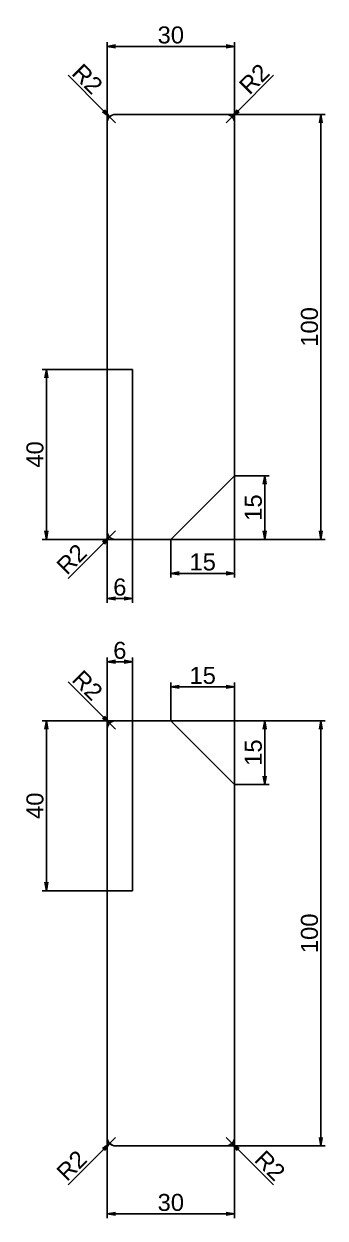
# Model space of a CAD drawing. Header units: inches. Extents: x -102 to 119, y -1442 to 170.
# Drawn here: x -1.7 to 69.2, y -110.6 to 170.3 of the extents above; entities that cross this region are included whole.
import ezdxf

# ---------------------------------------------------------------- set-up
doc = ezdxf.new("R2010")
doc.units = ezdxf.units.IN
doc.header["$LTSCALE"] = 15
doc.header["$MEASUREMENT"] = 0
doc.header["$PDMODE"] = 3
doc.header["$PDSIZE"] = 5
doc.layers.add('DIM', color=5, linetype='Continuous', lineweight=13)
doc.styles.get("Standard").update_dxf_attribs({"font": 'arial.ttf'})
doc.dimstyles.new('DIM', dxfattribs={"dimscale": 1.5, "dimtxt": 4, "dimasz": 2, "dimexe": 1, "dimexo": 0, "dimtad": 1, "dimdsep": 46, "dimtxsty": 'Standard', "dimblk": 'OPEN', "dimcen": 0, "dimclrd": 5, "dimclre": 5, "dimclrt": 2, "dimazin": 2, "dimtfac": 1, "dimtix": 1, "dimtmove": 0, "dimatfit": 3, "dimldrblk": 'OPEN', "dimfxl": 1, "dimtolj": 1, "dimtzin": 0, "dimlwd": 25, "dimlwe": 25, "dimarcsym": 0})

# ---------------------------------------------------------------- blocks, each defined once
blk = doc.blocks.new('_Open')
at = {"color": 0, "linetype": 'Continuous', "lineweight": -2}
for p, q in [((-1, 0.17), (0, 0)), ((-1, -0.17), (0, 0)), ((0, 0), (-1, 0))]:
    blk.add_line(p, q, dxfattribs=at)
blk = doc.blocks.new('*D5')
at = {"layer": 'Defpoints', "color": 0, "transparency": 16777216}
for p in [(45.9, 147.05), (47.32, 148.47)]:
    blk.add_point(p, dxfattribs=at)
at = {"layer": 'DIM', "color": 5, "lineweight": 25, "transparency": 16777216}
for p, q in [((57.1, 158.25), (48.73, 149.88)), ((45.9, 147.05), (47.32, 148.47))]:
    blk.add_line(p, q, dxfattribs=at)
at = {"layer": 'DIM', "color": 5, "lineweight": 25, "transparency": 16777216, "xscale": 2, "yscale": 2, "zscale": 2, "rotation": 225.0000000000003}
blk.add_blockref('_Open', (47.32, 148.47), dxfattribs=at)
at = {"layer": 'DIM', "color": 2, "transparency": 16777216, "insert": (52.53, 157.4), "char_height": 4, "attachment_point": 5, "rotation": 45}
blk.add_mtext('\\A1;R2', dxfattribs=at)
blk = doc.blocks.new('*D6')
at = {"layer": 'Defpoints', "color": 0, "transparency": 16777216}
for p in [(18.49, 148.47), (19.9, 147.05)]:
    blk.add_point(p, dxfattribs=at)
at = {"layer": 'DIM', "color": 5, "lineweight": 25, "transparency": 16777216}
for p, q in [((8.71, 158.25), (17.08, 149.88)), ((19.9, 147.05), (18.49, 148.47))]:
    blk.add_line(p, q, dxfattribs=at)
at = {"layer": 'DIM', "color": 5, "lineweight": 25, "transparency": 16777216, "xscale": 2, "yscale": 2, "zscale": 2, "rotation": 314.9999999999998}
blk.add_blockref('_Open', (18.49, 148.47), dxfattribs=at)
at = {"layer": 'DIM', "color": 2, "transparency": 16777216, "insert": (13.28, 157.4), "char_height": 4, "attachment_point": 5, "rotation": 315}
blk.add_mtext('\\A1;R2', dxfattribs=at)
blk = doc.blocks.new('*D7')
at = {"layer": 'Defpoints', "color": 0, "transparency": 16777216}
for p in [(19.9, 51.05), (18.49, 49.64)]:
    blk.add_point(p, dxfattribs=at)
at = {"layer": 'DIM', "color": 5, "lineweight": 25, "transparency": 16777216}
for p, q in [((19.9, 51.05), (18.49, 49.64)), ((8.71, 39.86), (17.08, 48.22))]:
    blk.add_line(p, q, dxfattribs=at)
at = {"layer": 'DIM', "color": 5, "lineweight": 25, "transparency": 16777216, "xscale": 2, "yscale": 2, "zscale": 2, "rotation": 44.99999999999992}
blk.add_blockref('_Open', (18.49, 49.64), dxfattribs=at)
at = {"layer": 'DIM', "color": 2, "transparency": 16777216, "insert": (9.56, 44.43), "char_height": 4, "attachment_point": 5, "rotation": 45}
blk.add_mtext('\\A1;R2', dxfattribs=at)
blk = doc.blocks.new('*D8')
at = {"layer": 'Defpoints', "color": 0, "transparency": 16777216}
for p in [(17.9, 51.05), (23.9, 49.05), (17.9, 35.17)]:
    blk.add_point(p, dxfattribs=at)
at = {"layer": 'DIM', "color": 5, "lineweight": 25, "transparency": 16777216}
for p, q in [((17.9, 51.05), (17.9, 34.17)), ((23.9, 49.05), (23.9, 34.17)), ((21.9, 35.17), (19.9, 35.17))]:
    blk.add_line(p, q, dxfattribs=at)
at = {"layer": 'DIM', "color": 5, "lineweight": 25, "transparency": 16777216, "xscale": 2, "yscale": 2, "zscale": 2, "rotation": 180}
blk.add_blockref('_Open', (17.9, 35.17), dxfattribs=at)
at = {"layer": 'DIM', "color": 5, "lineweight": 25, "transparency": 16777216, "xscale": 2, "yscale": 2, "zscale": 2}
blk.add_blockref('_Open', (23.9, 35.17), dxfattribs=at)
at = {"layer": 'DIM', "color": 2, "transparency": 16777216, "insert": (20.9, 37.84), "char_height": 4, "attachment_point": 5}
blk.add_mtext('\\A1;6', dxfattribs=at)
blk = doc.blocks.new('*D9')
at = {"layer": 'Defpoints', "color": 0, "transparency": 16777216}
for p in [(17.9, 89.05), (3.61, 49.05), (19.9, 49.05)]:
    blk.add_point(p, dxfattribs=at)
at = {"layer": 'DIM', "color": 5, "lineweight": 25, "transparency": 16777216}
for p, q in [((17.9, 89.05), (2.61, 89.05)), ((3.61, 87.05), (3.61, 51.05)), ((19.9, 49.05), (2.61, 49.05))]:
    blk.add_line(p, q, dxfattribs=at)
at = {"layer": 'DIM', "color": 5, "lineweight": 25, "transparency": 16777216, "xscale": 2, "yscale": 2, "zscale": 2}
for p, rotation in [((3.61, 89.05), 90), ((3.61, 49.05), 270)]:
    blk.add_blockref('_Open', p, dxfattribs=dict(at, rotation=rotation))
at = {"layer": 'DIM', "color": 2, "transparency": 16777216, "insert": (0.94, 69.05), "char_height": 4, "attachment_point": 5, "rotation": 90}
blk.add_mtext('\\A1;40', dxfattribs=at)
blk = doc.blocks.new('*D10')
at = {"layer": 'Defpoints', "color": 0, "transparency": 16777216}
for p in [(47.9, 64.05), (55.01, 64.05), (32.9, 49.05)]:
    blk.add_point(p, dxfattribs=at)
at = {"layer": 'DIM', "color": 5, "lineweight": 25, "transparency": 16777216}
for p, q in [((47.9, 64.05), (56.01, 64.05)), ((55.01, 51.05), (55.01, 62.05)), ((32.9, 49.05), (56.01, 49.05))]:
    blk.add_line(p, q, dxfattribs=at)
at = {"layer": 'DIM', "color": 5, "lineweight": 25, "transparency": 16777216, "xscale": 2, "yscale": 2, "zscale": 2}
for p, rotation in [((55.01, 64.05), 90), ((55.01, 49.05), 270)]:
    blk.add_blockref('_Open', p, dxfattribs=dict(at, rotation=rotation))
at = {"layer": 'DIM', "color": 2, "transparency": 16777216, "insert": (52.34, 56.55), "char_height": 4, "attachment_point": 5, "rotation": 90}
blk.add_mtext('\\A1;15', dxfattribs=at)
blk = doc.blocks.new('*D11')
at = {"layer": 'Defpoints', "color": 0, "transparency": 16777216}
for p in [(47.9, 64.05), (32.9, 49.05), (47.9, 41.07)]:
    blk.add_point(p, dxfattribs=at)
at = {"layer": 'DIM', "color": 5, "lineweight": 25, "transparency": 16777216}
for p, q in [((47.9, 64.05), (47.9, 40.07)), ((32.9, 49.05), (32.9, 40.07)), ((34.9, 41.07), (45.9, 41.07))]:
    blk.add_line(p, q, dxfattribs=at)
at = {"layer": 'DIM', "color": 5, "lineweight": 25, "transparency": 16777216, "xscale": 2, "yscale": 2, "zscale": 2, "rotation": 180}
blk.add_blockref('_Open', (32.9, 41.07), dxfattribs=at)
at = {"layer": 'DIM', "color": 5, "lineweight": 25, "transparency": 16777216, "xscale": 2, "yscale": 2, "zscale": 2}
blk.add_blockref('_Open', (47.9, 41.07), dxfattribs=at)
at = {"layer": 'DIM', "color": 2, "transparency": 16777216, "insert": (40.4, 43.74), "char_height": 4, "attachment_point": 5}
blk.add_mtext('\\A1;15', dxfattribs=at)
blk = doc.blocks.new('*D12')
at = {"layer": 'Defpoints', "color": 0, "transparency": 16777216}
for p in [(47.9, 165.04), (17.9, 147.05), (47.9, 147.05)]:
    blk.add_point(p, dxfattribs=at)
at = {"layer": 'DIM', "color": 5, "lineweight": 25, "transparency": 16777216}
for p, q in [((17.9, 147.05), (17.9, 166.04)), ((47.9, 147.05), (47.9, 166.04)), ((19.9, 165.04), (45.9, 165.04))]:
    blk.add_line(p, q, dxfattribs=at)
at = {"layer": 'DIM', "color": 5, "lineweight": 25, "transparency": 16777216, "xscale": 2, "yscale": 2, "zscale": 2, "rotation": 180}
blk.add_blockref('_Open', (17.9, 165.04), dxfattribs=at)
at = {"layer": 'DIM', "color": 5, "lineweight": 25, "transparency": 16777216, "xscale": 2, "yscale": 2, "zscale": 2}
blk.add_blockref('_Open', (47.9, 165.04), dxfattribs=at)
at = {"layer": 'DIM', "color": 2, "transparency": 16777216, "insert": (32.9, 167.71), "char_height": 4, "attachment_point": 5}
blk.add_mtext('\\A1;30', dxfattribs=at)
blk = doc.blocks.new('*D13')
at = {"layer": 'Defpoints', "color": 0, "transparency": 16777216}
for p in [(45.9, 149.05), (68.22, 149.05), (32.9, 49.05)]:
    blk.add_point(p, dxfattribs=at)
at = {"layer": 'DIM', "color": 5, "lineweight": 25, "transparency": 16777216}
for p, q in [((45.9, 149.05), (69.22, 149.05)), ((68.22, 51.05), (68.22, 147.05)), ((32.9, 49.05), (69.22, 49.05))]:
    blk.add_line(p, q, dxfattribs=at)
at = {"layer": 'DIM', "color": 5, "lineweight": 25, "transparency": 16777216, "xscale": 2, "yscale": 2, "zscale": 2}
for p, rotation in [((68.22, 149.05), 90), ((68.22, 49.05), 270)]:
    blk.add_blockref('_Open', p, dxfattribs=dict(at, rotation=rotation))
at = {"layer": 'DIM', "color": 2, "transparency": 16777216, "insert": (65.55, 99.05), "char_height": 4, "attachment_point": 5, "rotation": 90}
blk.add_mtext('\\A1;100', dxfattribs=at)
blk = doc.blocks.new('*D14')
at = {"layer": 'Defpoints', "color": 0, "transparency": 16777216}
for p in [(45.9, -91.59), (47.32, -93.01)]:
    blk.add_point(p, dxfattribs=at)
at = {"layer": 'DIM', "color": 5, "lineweight": 25, "transparency": 16777216}
for p, q in [((45.9, -91.59), (47.32, -93.01)), ((57.1, -102.79), (48.73, -94.42))]:
    blk.add_line(p, q, dxfattribs=at)
blk.add_arc((45.9, -91.59), 2, 286.3521, 0, dxfattribs=at)
at = {"layer": 'DIM', "color": 5, "lineweight": 25, "transparency": 16777216, "xscale": 2, "yscale": 2, "zscale": 2, "rotation": 134.9999999999994}
blk.add_blockref('_Open', (47.32, -93.01), dxfattribs=at)
at = {"layer": 'DIM', "color": 2, "transparency": 16777216, "insert": (56.25, -98.22), "char_height": 4, "attachment_point": 5, "rotation": 315}
blk.add_mtext('\\A1;R2', dxfattribs=at)
blk = doc.blocks.new('*D15')
at = {"layer": 'Defpoints', "color": 0, "transparency": 16777216}
for p in [(19.9, -91.59), (18.49, -93.01)]:
    blk.add_point(p, dxfattribs=at)
at = {"layer": 'DIM', "color": 5, "lineweight": 25, "transparency": 16777216}
for p, q in [((19.9, -91.59), (18.49, -93.01)), ((8.71, -102.79), (17.08, -94.42))]:
    blk.add_line(p, q, dxfattribs=at)
blk.add_arc((19.9, -91.59), 2, 180, 253.6479, dxfattribs=at)
at = {"layer": 'DIM', "color": 5, "lineweight": 25, "transparency": 16777216, "xscale": 2, "yscale": 2, "zscale": 2, "rotation": 44.99999999999984}
blk.add_blockref('_Open', (18.49, -93.01), dxfattribs=at)
at = {"layer": 'DIM', "color": 2, "transparency": 16777216, "insert": (9.56, -98.22), "char_height": 4, "attachment_point": 5, "rotation": 45}
blk.add_mtext('\\A1;R2', dxfattribs=at)
blk = doc.blocks.new('*D16')
at = {"layer": 'Defpoints', "color": 0, "transparency": 16777216}
for p in [(18.49, 5.82), (19.9, 4.41)]:
    blk.add_point(p, dxfattribs=at)
at = {"layer": 'DIM', "color": 5, "lineweight": 25, "transparency": 16777216}
for p, q in [((8.71, 15.6), (17.08, 7.23)), ((19.9, 4.41), (18.49, 5.82))]:
    blk.add_line(p, q, dxfattribs=at)
blk.add_arc((19.9, 4.41), 2, 106.3521, 180, dxfattribs=at)
at = {"layer": 'DIM', "color": 5, "lineweight": 25, "transparency": 16777216, "xscale": 2, "yscale": 2, "zscale": 2, "rotation": 314.9999999999998}
blk.add_blockref('_Open', (18.49, 5.82), dxfattribs=at)
at = {"layer": 'DIM', "color": 2, "transparency": 16777216, "insert": (13.28, 14.75), "char_height": 4, "attachment_point": 5, "rotation": 315}
blk.add_mtext('\\A1;R2', dxfattribs=at)
blk = doc.blocks.new('*D17')
at = {"layer": 'Defpoints', "color": 0, "transparency": 16777216}
for p in [(17.9, 20.29), (23.9, 6.41), (17.9, 4.41)]:
    blk.add_point(p, dxfattribs=at)
at = {"layer": 'DIM', "color": 5, "lineweight": 25, "transparency": 16777216}
for p, q in [((17.9, 4.41), (17.9, 21.29)), ((21.9, 20.29), (19.9, 20.29)), ((23.9, 6.41), (23.9, 21.29))]:
    blk.add_line(p, q, dxfattribs=at)
at = {"layer": 'DIM', "color": 5, "lineweight": 25, "transparency": 16777216, "xscale": 2, "yscale": 2, "zscale": 2, "rotation": 180}
blk.add_blockref('_Open', (17.9, 20.29), dxfattribs=at)
at = {"layer": 'DIM', "color": 5, "lineweight": 25, "transparency": 16777216, "xscale": 2, "yscale": 2, "zscale": 2}
blk.add_blockref('_Open', (23.9, 20.29), dxfattribs=at)
at = {"layer": 'DIM', "color": 2, "transparency": 16777216, "insert": (20.9, 22.95), "char_height": 4, "attachment_point": 5}
blk.add_mtext('\\A1;6', dxfattribs=at)
blk = doc.blocks.new('*D18')
at = {"layer": 'Defpoints', "color": 0, "transparency": 16777216}
for p in [(3.61, 6.41), (19.9, 6.41), (17.9, -33.59)]:
    blk.add_point(p, dxfattribs=at)
at = {"layer": 'DIM', "color": 5, "lineweight": 25, "transparency": 16777216}
for p, q in [((19.9, 6.41), (2.61, 6.41)), ((3.61, -31.59), (3.61, 4.41)), ((17.9, -33.59), (2.61, -33.59))]:
    blk.add_line(p, q, dxfattribs=at)
at = {"layer": 'DIM', "color": 5, "lineweight": 25, "transparency": 16777216, "xscale": 2, "yscale": 2, "zscale": 2}
for p, rotation in [((3.61, 6.41), 90), ((3.61, -33.59), 270)]:
    blk.add_blockref('_Open', p, dxfattribs=dict(at, rotation=rotation))
at = {"layer": 'DIM', "color": 2, "transparency": 16777216, "insert": (0.94, -13.59), "char_height": 4, "attachment_point": 5, "rotation": 90}
blk.add_mtext('\\A1;40', dxfattribs=at)
blk = doc.blocks.new('*D19')
at = {"layer": 'Defpoints', "color": 0, "transparency": 16777216}
for p in [(32.9, 6.41), (47.9, -8.59), (55.01, -8.59)]:
    blk.add_point(p, dxfattribs=at)
at = {"layer": 'DIM', "color": 5, "lineweight": 25, "transparency": 16777216}
for p, q in [((32.9, 6.41), (56.01, 6.41)), ((55.01, 4.41), (55.01, -6.59)), ((47.9, -8.59), (56.01, -8.59))]:
    blk.add_line(p, q, dxfattribs=at)
at = {"layer": 'DIM', "color": 5, "lineweight": 25, "transparency": 16777216, "xscale": 2, "yscale": 2, "zscale": 2}
for p, rotation in [((55.01, 6.41), 90), ((55.01, -8.59), 270)]:
    blk.add_blockref('_Open', p, dxfattribs=dict(at, rotation=rotation))
at = {"layer": 'DIM', "color": 2, "transparency": 16777216, "insert": (52.34, -1.09), "char_height": 4, "attachment_point": 5, "rotation": 90}
blk.add_mtext('\\A1;15', dxfattribs=at)
blk = doc.blocks.new('*D20')
at = {"layer": 'Defpoints', "color": 0, "transparency": 16777216}
for p in [(47.9, 14.39), (32.9, 6.41), (47.9, -8.59)]:
    blk.add_point(p, dxfattribs=at)
at = {"layer": 'DIM', "color": 5, "lineweight": 25, "transparency": 16777216}
for p, q in [((32.9, 6.41), (32.9, 15.39)), ((34.9, 14.39), (45.9, 14.39)), ((47.9, -8.59), (47.9, 15.39))]:
    blk.add_line(p, q, dxfattribs=at)
at = {"layer": 'DIM', "color": 5, "lineweight": 25, "transparency": 16777216, "xscale": 2, "yscale": 2, "zscale": 2, "rotation": 180}
blk.add_blockref('_Open', (32.9, 14.39), dxfattribs=at)
at = {"layer": 'DIM', "color": 5, "lineweight": 25, "transparency": 16777216, "xscale": 2, "yscale": 2, "zscale": 2}
blk.add_blockref('_Open', (47.9, 14.39), dxfattribs=at)
at = {"layer": 'DIM', "color": 2, "transparency": 16777216, "insert": (40.4, 17.05), "char_height": 4, "attachment_point": 5}
blk.add_mtext('\\A1;15', dxfattribs=at)
blk = doc.blocks.new('*D21')
at = {"layer": 'Defpoints', "color": 0, "transparency": 16777216}
for p in [(17.9, -91.59), (47.9, -91.59), (47.9, -109.58)]:
    blk.add_point(p, dxfattribs=at)
at = {"layer": 'DIM', "color": 5, "lineweight": 25, "transparency": 16777216}
for p, q in [((17.9, -91.59), (17.9, -110.58)), ((47.9, -91.59), (47.9, -110.58)), ((19.9, -109.58), (45.9, -109.58))]:
    blk.add_line(p, q, dxfattribs=at)
at = {"layer": 'DIM', "color": 5, "lineweight": 25, "transparency": 16777216, "xscale": 2, "yscale": 2, "zscale": 2, "rotation": 180}
blk.add_blockref('_Open', (17.9, -109.58), dxfattribs=at)
at = {"layer": 'DIM', "color": 5, "lineweight": 25, "transparency": 16777216, "xscale": 2, "yscale": 2, "zscale": 2}
blk.add_blockref('_Open', (47.9, -109.58), dxfattribs=at)
at = {"layer": 'DIM', "color": 2, "transparency": 16777216, "insert": (32.9, -106.92), "char_height": 4, "attachment_point": 5}
blk.add_mtext('\\A1;30', dxfattribs=at)
blk = doc.blocks.new('*D22')
at = {"layer": 'Defpoints', "color": 0, "transparency": 16777216}
for p in [(32.9, 6.41), (45.9, -93.59), (68.22, -93.59)]:
    blk.add_point(p, dxfattribs=at)
at = {"layer": 'DIM', "color": 5, "lineweight": 25, "transparency": 16777216}
for p, q in [((32.9, 6.41), (69.22, 6.41)), ((68.22, 4.41), (68.22, -91.59)), ((45.9, -93.59), (69.22, -93.59))]:
    blk.add_line(p, q, dxfattribs=at)
at = {"layer": 'DIM', "color": 5, "lineweight": 25, "transparency": 16777216, "xscale": 2, "yscale": 2, "zscale": 2}
for p, rotation in [((68.22, 6.41), 90), ((68.22, -93.59), 270)]:
    blk.add_blockref('_Open', p, dxfattribs=dict(at, rotation=rotation))
at = {"layer": 'DIM', "color": 2, "transparency": 16777216, "insert": (65.55, -43.59), "char_height": 4, "attachment_point": 5, "rotation": 90}
blk.add_mtext('\\A1;100', dxfattribs=at)

msp = doc.modelspace()

# ---------------------------------------------------------------- linework, layer by layer
for p, q in [((19.904, 149.053), (45.904, 149.053)), ((17.904, 51.053), (17.904, 147.053)), ((47.904, 147.053), (47.904, 64.053)), ((32.904, 49.053), (47.904, 64.053)), ((32.904, 49.053), (19.904, 49.053)), ((32.904, 6.405), (19.904, 6.405)), ((32.904, 6.405), (47.904, -8.595)), ((17.904, 4.405), (17.904, -91.595)), ((47.904, -91.595), (47.904, -8.595)), ((19.904, -93.595), (45.904, -93.595))]:
    msp.add_line(p, q)
at = {"color": 1}
for p, q in [((23.904, 89.053), (17.904, 89.053)), ((23.904, 49.053), (23.904, 89.053)), ((23.904, 6.405), (23.904, -33.595)), ((23.904, -33.595), (17.904, -33.595))]:
    msp.add_line(p, q, dxfattribs=at)
for centre, start, end in [((19.904, 147.053), 90, 180), ((45.904, 147.053), 0, 90), ((19.904, 51.053), 180, 270), ((19.904, 4.405), 90, 180), ((19.904, -91.595), 180, 270), ((45.904, -91.595), 270, 0)]:
    msp.add_arc(centre, 2, start, end)

# ---------------------------------------------------------------- dimensions: what is measured, and where the dimension line sits
at = {"layer": 'DIM'}
for base, p1, p2, picture, middle in [((47.904, 165.043), (17.904, 147.053), (47.904, 147.053), '*D12', (32.904, 167.711)), ((47.904, 41.072), (32.904, 49.053), (47.904, 64.053), '*D11', (40.404, 43.739)), ((47.904, 14.386), (32.904, 6.405), (47.904, -8.595), '*D20', (40.404, 17.054)), ((47.904, -109.585), (17.904, -91.595), (47.904, -91.595), '*D21', (32.904, -106.916))]:
    dim = msp.add_linear_dim(base=base, p1=p1, p2=p2, dimstyle='DIM', override={"dimscale": 1}, dxfattribs=at)
    dim.commit()
    dim.dimension.update_dxf_attribs({"geometry": picture, "text_midpoint": middle})
for center, mpoint, picture, middle in [((19.904, 147.053), (18.49, 148.467), '*D6', (11.419, 155.538)), ((45.904, 147.053), (47.319, 148.467), '*D5', (54.39, 155.538)), ((19.904, 51.053), (18.49, 49.638), '*D7', (11.419, 42.567)), ((19.904, 4.405), (18.49, 5.82), '*D16', (11.419, 12.891)), ((19.904, -91.595), (18.49, -93.009), '*D15', (11.419, -100.08)), ((45.904, -91.595), (47.319, -93.009), '*D14', (54.39, -100.08))]:
    dim = msp.add_radius_dim(center=center, mpoint=mpoint, dimstyle='DIM', override={"dimscale": 1}, dxfattribs=at)
    dim.commit()
    dim.dimension.update_dxf_attribs({"geometry": picture, "text_midpoint": middle, "dimtype": 164})
for base, p1, p2, angle, picture, middle in [((68.22, 149.053), (32.904, 49.053), (45.904, 149.053), 270, '*D13', (65.553, 99.053)), ((3.608, 49.053), (17.904, 89.053), (19.904, 49.053), 90, '*D9', (0.941, 69.053)), ((55.009, 64.053), (32.904, 49.053), (47.904, 64.053), 90, '*D10', (52.341, 56.553)), ((17.904, 35.171), (23.904, 49.053), (17.904, 51.053), 180, '*D8', (20.904, 37.839)), ((17.904, 20.286), (23.904, 6.405), (17.904, 4.405), 180, '*D17', (20.904, 22.954)), ((3.608, 6.405), (17.904, -33.595), (19.904, 6.405), 270, '*D18', (0.941, -13.595)), ((55.009, -8.595), (32.904, 6.405), (47.904, -8.595), 270, '*D19', (52.341, -1.095)), ((68.22, -93.595), (32.904, 6.405), (45.904, -93.595), 90, '*D22', (65.553, -43.595))]:
    dim = msp.add_linear_dim(base=base, p1=p1, p2=p2, angle=angle, dimstyle='DIM', override={"dimscale": 1}, dxfattribs=at)
    dim.commit()
    dim.dimension.update_dxf_attribs({"geometry": picture, "text_midpoint": middle})

doc.saveas('drawing.dxf')
